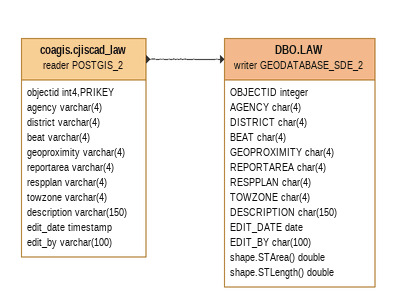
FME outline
coagis.cjiscad_law (reader POSTGIS_2)
    attributes: objectid int4,PRIKEY, agency varchar(4), district varchar(4), beat varchar(4), geoproximity varchar(4), reportarea varchar(4), respplan varchar(4), towzone varchar(4), description varchar(150), edit_date timestamp, edit_by varchar(100)
    -> DBO.LAW (writer GEODATABASE_SDE_2)
DBO.LAW (writer GEODATABASE_SDE_2)
    attributes: OBJECTID integer, AGENCY char(4), DISTRICT char(4), BEAT char(4), GEOPROXIMITY char(4), REPORTAREA char(4), RESPPLAN char(4), TOWZONE char(4), DESCRIPTION char(150), EDIT_DATE date, EDIT_BY char(100), shape.STArea() double, shape.STLength() double
